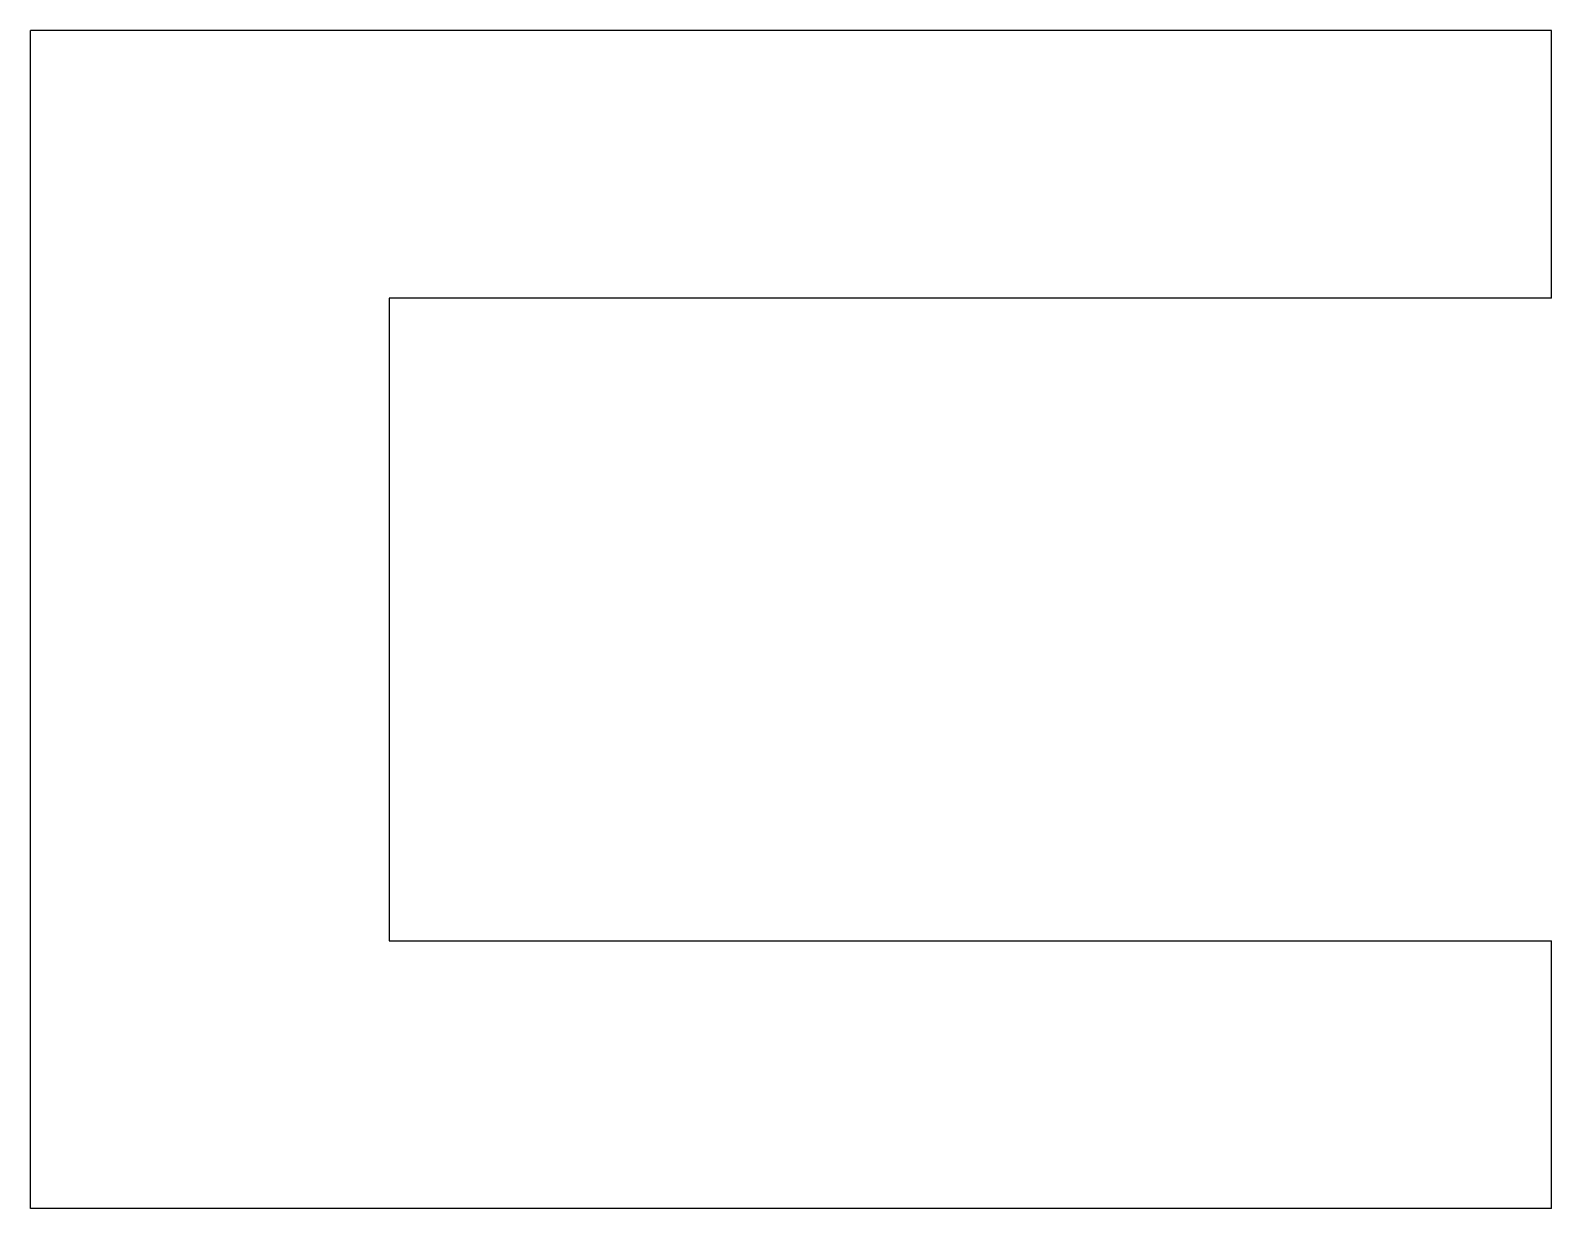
# Model space of a CAD drawing. Header units: metres. Extents: x -26.7 to 1.7, y -22 to 0.
import ezdxf

# ---------------------------------------------------------------- set-up
doc = ezdxf.new("R2010")
doc.units = ezdxf.units.M

msp = doc.modelspace()

# ---------------------------------------------------------------- linework, layer by layer
for points in [[(1.7, 0), (1.132, 0), (0.564, 0), (-0.004, 0), (-0.572, 0), (-1.14, 0), (-1.708, 0), (-2.276, 0), (-2.844, 0), (-3.412, 0), (-3.98, 0), (-4.548, 0), (-5.116, 0), (-5.684, 0), (-6.252, 0), (-6.82, 0), (-7.388, 0), (-7.956, 0), (-8.524, 0), (-9.092, 0), (-9.66, 0), (-10.228, 0), (-10.796, 0), (-11.364, 0), (-11.932, 0), (-12.5, 0), (-13.068, 0), (-13.636, 0), (-14.204, 0), (-14.772, 0), (-15.34, 0), (-15.908, 0), (-16.476, 0), (-17.044, 0), (-17.612, 0), (-18.18, 0), (-18.748, 0), (-19.316, 0), (-19.884, 0), (-20.452, 0), (-21.02, 0), (-21.588, 0), (-22.156, 0), (-22.724, 0), (-23.292, 0), (-23.86, 0), (-24.428, 0), (-24.996, 0), (-25.564, 0), (-26.132, 0), (-26.7, 0)], [(-26.7, -22), (-26.7, -21.56), (-26.7, -21.12), (-26.7, -20.68), (-26.7, -20.24), (-26.7, -19.8), (-26.7, -19.36), (-26.7, -18.92), (-26.7, -18.48), (-26.7, -18.04), (-26.7, -17.6), (-26.7, -17.16), (-26.7, -16.72), (-26.7, -16.28), (-26.7, -15.84), (-26.7, -15.4), (-26.7, -14.96), (-26.7, -14.52), (-26.7, -14.08), (-26.7, -13.64), (-26.7, -13.2), (-26.7, -12.76), (-26.7, -12.32), (-26.7, -11.88), (-26.7, -11.44), (-26.7, -11), (-26.7, -10.56), (-26.7, -10.12), (-26.7, -9.68), (-26.7, -9.24), (-26.7, -8.8), (-26.7, -8.36), (-26.7, -7.92), (-26.7, -7.48), (-26.7, -7.04), (-26.7, -6.6), (-26.7, -6.16), (-26.7, -5.72), (-26.7, -5.28), (-26.7, -4.84), (-26.7, -4.4), (-26.7, -3.96), (-26.7, -3.52), (-26.7, -3.08), (-26.7, -2.64), (-26.7, -2.2), (-26.7, -1.76), (-26.7, -1.32), (-26.7, -0.88), (-26.7, -0.44), (-26.7, 0)], [(1.7, -5), (1.7, -4.9), (1.7, -4.8), (1.7, -4.7), (1.7, -4.6), (1.7, -4.5), (1.7, -4.4), (1.7, -4.3), (1.7, -4.2), (1.7, -4.1), (1.7, -4), (1.7, -3.9), (1.7, -3.8), (1.7, -3.7), (1.7, -3.6), (1.7, -3.5), (1.7, -3.4), (1.7, -3.3), (1.7, -3.2), (1.7, -3.1), (1.7, -3), (1.7, -2.9), (1.7, -2.8), (1.7, -2.7), (1.7, -2.6), (1.7, -2.5), (1.7, -2.4), (1.7, -2.3), (1.7, -2.2), (1.7, -2.1), (1.7, -2), (1.7, -1.9), (1.7, -1.8), (1.7, -1.7), (1.7, -1.6), (1.7, -1.5), (1.7, -1.4), (1.7, -1.3), (1.7, -1.2), (1.7, -1.1), (1.7, -1), (1.7, -0.9), (1.7, -0.8), (1.7, -0.7), (1.7, -0.6), (1.7, -0.5), (1.7, -0.4), (1.7, -0.3), (1.7, -0.2), (1.7, -0.1), (1.7, 0)], [(1.7, -5), (1.266, -5), (0.832, -5), (0.398, -5), (-0.036, -5), (-0.47, -5), (-0.904, -5), (-1.338, -5), (-1.772, -5), (-2.206, -5), (-2.64, -5), (-3.074, -5), (-3.508, -5), (-3.942, -5), (-4.376, -5), (-4.81, -5), (-5.244, -5), (-5.678, -5), (-6.112, -5), (-6.546, -5), (-6.98, -5), (-7.414, -5), (-7.848, -5), (-8.282, -5), (-8.716, -5), (-9.15, -5), (-9.584, -5), (-10.018, -5), (-10.452, -5), (-10.886, -5), (-11.32, -5), (-11.754, -5), (-12.188, -5), (-12.622, -5), (-13.056, -5), (-13.49, -5), (-13.924, -5), (-14.358, -5), (-14.792, -5), (-15.226, -5), (-15.66, -5), (-16.094, -5), (-16.528, -5), (-16.962, -5), (-17.396, -5), (-17.83, -5), (-18.264, -5), (-18.698, -5), (-19.132, -5), (-19.566, -5), (-20, -5)], [(-20, -5), (-20, -5.24), (-20, -5.48), (-20, -5.72), (-20, -5.96), (-20, -6.2), (-20, -6.44), (-20, -6.68), (-20, -6.92), (-20, -7.16), (-20, -7.4), (-20, -7.64), (-20, -7.88), (-20, -8.12), (-20, -8.36), (-20, -8.6), (-20, -8.84), (-20, -9.08), (-20, -9.32), (-20, -9.56), (-20, -9.8), (-20, -10.04), (-20, -10.28), (-20, -10.52), (-20, -10.76), (-20, -11), (-20, -11.24), (-20, -11.48), (-20, -11.72), (-20, -11.96), (-20, -12.2), (-20, -12.44), (-20, -12.68), (-20, -12.92), (-20, -13.16), (-20, -13.4), (-20, -13.64), (-20, -13.88), (-20, -14.12), (-20, -14.36), (-20, -14.6), (-20, -14.84), (-20, -15.08), (-20, -15.32), (-20, -15.56), (-20, -15.8), (-20, -16.04), (-20, -16.28), (-20, -16.52), (-20, -16.76), (-20, -17)], [(-20, -17), (-19.566, -17), (-19.132, -17), (-18.698, -17), (-18.264, -17), (-17.83, -17), (-17.396, -17), (-16.962, -17), (-16.528, -17), (-16.094, -17), (-15.66, -17), (-15.226, -17), (-14.792, -17), (-14.358, -17), (-13.924, -17), (-13.49, -17), (-13.056, -17), (-12.622, -17), (-12.188, -17), (-11.754, -17), (-11.32, -17), (-10.886, -17), (-10.452, -17), (-10.018, -17), (-9.584, -17), (-9.15, -17), (-8.716, -17), (-8.282, -17), (-7.848, -17), (-7.414, -17), (-6.98, -17), (-6.546, -17), (-6.112, -17), (-5.678, -17), (-5.244, -17), (-4.81, -17), (-4.376, -17), (-3.942, -17), (-3.508, -17), (-3.074, -17), (-2.64, -17), (-2.206, -17), (-1.772, -17), (-1.338, -17), (-0.904, -17), (-0.47, -17), (-0.036, -17), (0.398, -17), (0.832, -17), (1.266, -17), (1.7, -17)], [(1.7, -22), (1.7, -21.9), (1.7, -21.8), (1.7, -21.7), (1.7, -21.6), (1.7, -21.5), (1.7, -21.4), (1.7, -21.3), (1.7, -21.2), (1.7, -21.1), (1.7, -21), (1.7, -20.9), (1.7, -20.8), (1.7, -20.7), (1.7, -20.6), (1.7, -20.5), (1.7, -20.4), (1.7, -20.3), (1.7, -20.2), (1.7, -20.1), (1.7, -20), (1.7, -19.9), (1.7, -19.8), (1.7, -19.7), (1.7, -19.6), (1.7, -19.5), (1.7, -19.4), (1.7, -19.3), (1.7, -19.2), (1.7, -19.1), (1.7, -19), (1.7, -18.9), (1.7, -18.8), (1.7, -18.7), (1.7, -18.6), (1.7, -18.5), (1.7, -18.4), (1.7, -18.3), (1.7, -18.2), (1.7, -18.1), (1.7, -18), (1.7, -17.9), (1.7, -17.8), (1.7, -17.7), (1.7, -17.6), (1.7, -17.5), (1.7, -17.4), (1.7, -17.3), (1.7, -17.2), (1.7, -17.1), (1.7, -17)], [(1.7, -22), (1.132, -22), (0.564, -22), (-0.004, -22), (-0.572, -22), (-1.14, -22), (-1.708, -22), (-2.276, -22), (-2.844, -22), (-3.412, -22), (-3.98, -22), (-4.548, -22), (-5.116, -22), (-5.684, -22), (-6.252, -22), (-6.82, -22), (-7.388, -22), (-7.956, -22), (-8.524, -22), (-9.092, -22), (-9.66, -22), (-10.228, -22), (-10.796, -22), (-11.364, -22), (-11.932, -22), (-12.5, -22), (-13.068, -22), (-13.636, -22), (-14.204, -22), (-14.772, -22), (-15.34, -22), (-15.908, -22), (-16.476, -22), (-17.044, -22), (-17.612, -22), (-18.18, -22), (-18.748, -22), (-19.316, -22), (-19.884, -22), (-20.452, -22), (-21.02, -22), (-21.588, -22), (-22.156, -22), (-22.724, -22), (-23.292, -22), (-23.86, -22), (-24.428, -22), (-24.996, -22), (-25.564, -22), (-26.132, -22), (-26.7, -22)]]:
    msp.add_lwpolyline(points)

doc.saveas('drawing.dxf')
